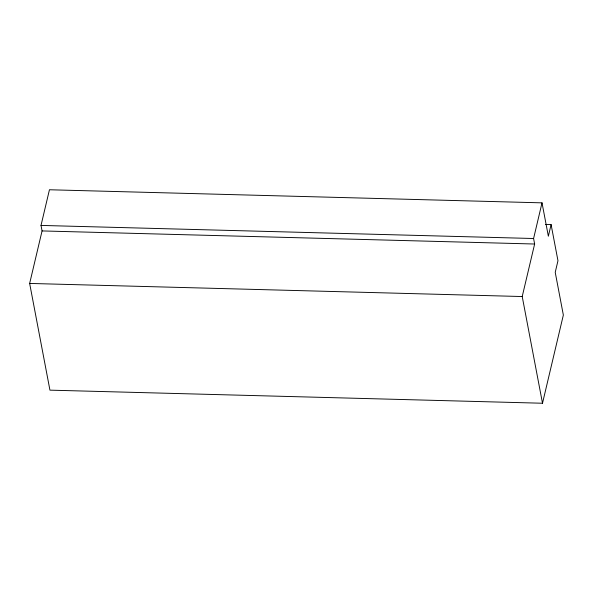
<?xml version="1.0" encoding="UTF-8"?>
<svg xmlns="http://www.w3.org/2000/svg" width="593" height="593" viewBox="0 0 593 593"><rect width="100%" height="100%" fill="white"/><g stroke="black" fill="none" stroke-linecap="round" stroke-linejoin="round"><path stroke-width="0.89" d="M551.097 224.599L557.969 260.727L555.226 272.328L563.35 315.068L542.506 403.24L49.938 390.15L29.65 283.439L42.066 230.929L41.013 225.422L49.449 189.76L542.017 202.85L548.355 236.207L551.097 224.599L545.545 224.451M542.506 403.24L522.218 296.537L534.634 244.019L533.589 238.512L542.017 202.85M41.013 225.422L533.589 238.512M42.066 230.929L534.634 244.019M29.65 283.439L522.218 296.537"/></g></svg>
